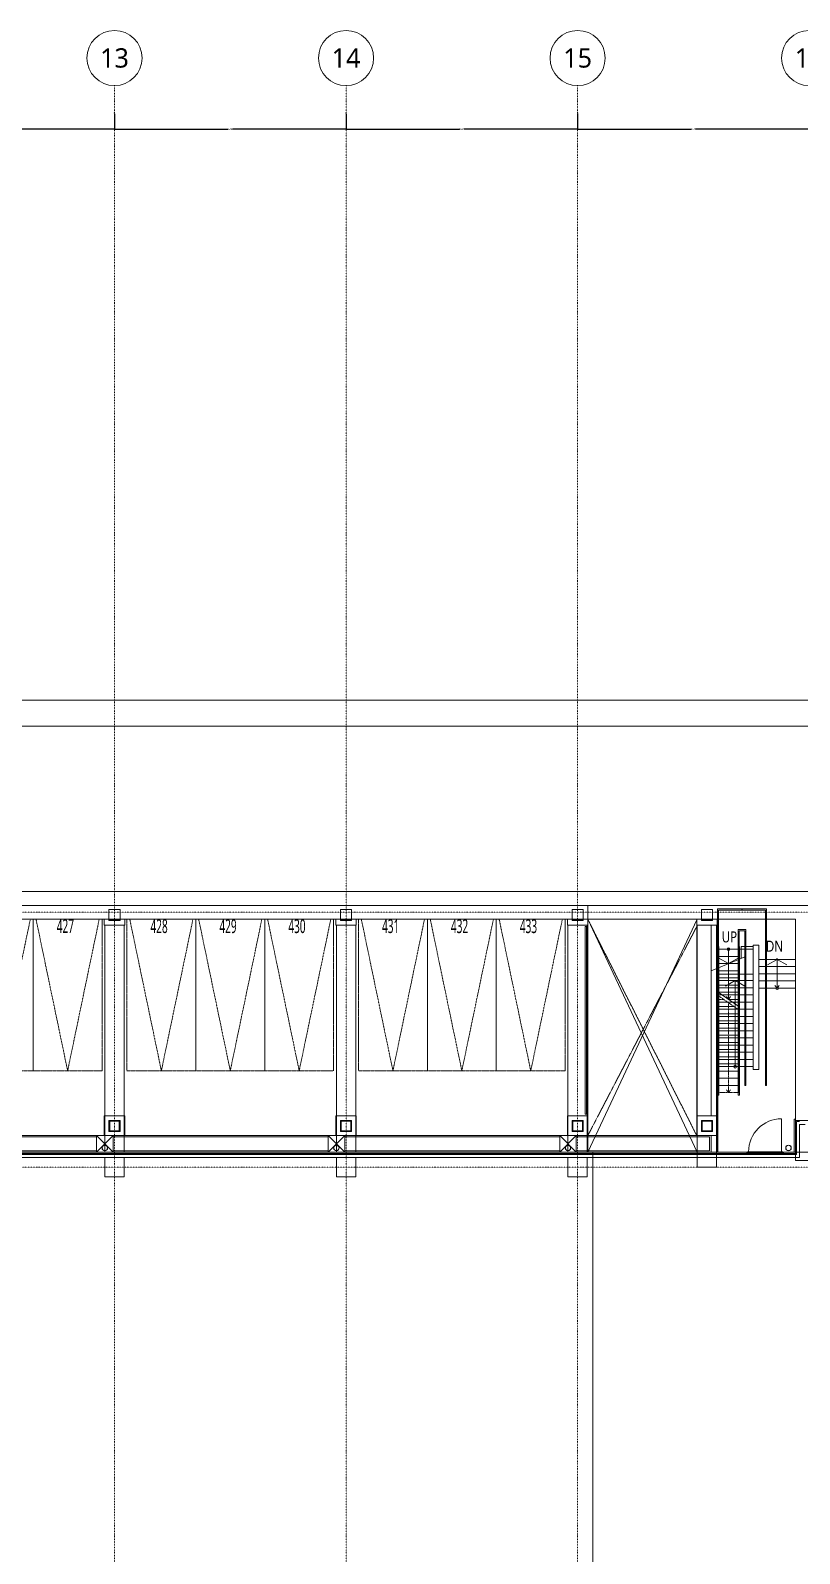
# Model space of a CAD drawing. Extents: x -212173 to 328152, y -560063 to 252500.
# Drawn here: x 95928 to 123826, y 76477 to 131745 of the extents above; entities that cross this region are included whole.
import ezdxf
from ezdxf.enums import TextEntityAlignment as Align

# ---------------------------------------------------------------- set-up
doc = ezdxf.new("R2010")
doc.units = 0
doc.header["$LTSCALE"] = 15
doc.set_wipeout_variables(frame=1)
for name, pattern in [('H12PL1$0$CENTERK0', [0.065, 0.05, -0.005, 0.005, -0.005]), ('H12PL1$0$DOTK1', [0.01, 0.005, -0.005]), ('H12PL1$0$JJP_三點線', [0.9, 0.3, -0.15, 0, -0.15, 0, -0.15, 0, -0.15]), ('H12PL1$0$JJP_虛線(退縮線、投影線、地下室範圍、非屬本工程、圖面分區)', [0.45, 0.3, -0.15]), ('H12PL1$0$Wipeout_Contour', [1, 0, -1]), ('H12PL1$0$虛線', [0.846667, 0.423333, -0.423333])]:
    doc.linetypes.add(name, pattern=pattern)
for name, color, linetype in [('H12PL1$0$A-DIM', 252, 'Continuous'), ('H12PL1$0$A-OBJE-2D', 252, 'Continuous'), ('H12PL1$0$A-OBJE-MEP', 252, 'Continuous'), ('H12PL1$0$A-RAIL', 252, 'Continuous'), ('H12PL1$0$A-STRS', 252, 'Continuous'), ('H12PL1$0$A-TEXT', 252, 'Continuous'), ('H12PL1$0$A-WALL-EX', 252, 'Continuous'), ('H12PL1$0$Hattch', 252, 'Continuous'), ('H12PL1$0$L10_14_DRAN', 252, 'Continuous'), ('H12PL1$0$L10_14_HYOKI', 252, 'Continuous'), ('H12PL1$0$L10_14_KABE1', 252, 'Continuous'), ('H12PL1$0$L10_14_PKG', 252, 'Continuous'), ('H12PL1$0$L10_14_PKG-NN', 252, 'Continuous'), ('H12PL1$0$L10_14_SIAGE1', 252, 'Continuous'), ('H12PL1$0$L10_14_SITE', 252, 'Continuous'), ('H12PL1$0$L10_14_STEEL2', 252, 'Continuous'), ('H12PL1$0$L10_14_SUGATA2', 252, 'Continuous'), ('H12PL1$0$L10_14_SUGATA3', 252, 'Continuous'), ('H12PL1$0$L10_14_TATEGU1', 252, 'Continuous'), ('H12PL1$0$L10_14_TATEGU3', 252, 'Continuous'), ('H12PL1$0$S-BEAM-SHOW', 252, 'Continuous'), ('H12PL1$0$S-COL', 252, 'Continuous'), ('H12PL1$0$S-FNDN', 252, 'Continuous'), ('H12PL1$0$S-GRID', 252, 'Continuous'), ('H12PL1$0$S-SLAB-SHOW', 252, 'Continuous')]:
    doc.layers.add(name, color=color, linetype=linetype)
doc.styles.add('H12PL1$0$dim-txt', font='isocp.shx', dxfattribs={"width": 0.7, "bigfont": 'chineset.shx'})
doc.styles.add('H12PL1$0$Standard', font='', dxfattribs={"width": 0.8})
doc.styles.get('H12PL1$0$Standard').set_extended_font_data('Microsoft JhengHei')
doc.dimstyles.new('H12PL1$0$ARCH-dim-200MM', dxfattribs={"dimscale": 200, "dimtxt": 0.3, "dimasz": 0.1, "dimexe": 0.1, "dimexo": 0.1, "dimgap": 0.05, "dimtad": 1, "dimdec": 0, "dimlfac": 10, "dimrnd": 0.5, "dimdsep": 46, "dimtxsty": 'H12PL1$0$dim-txt', "dimblk": 'H12PL1$0$_Dot', "dimcen": 2, "dimclrd": 256, "dimclre": 256, "dimclrt": 256, "dimadec": 0, "dimazin": 0, "dimtfac": 1, "dimtix": 1, "dimtmove": 2, "dimatfit": 3, "dimldrblk": 'H12PL1$0$_OBLIQUE', "dimfxl": 1, "dimtvp": 1, "dimtolj": 1, "dimarcsym": 0})

# ---------------------------------------------------------------- blocks, each defined once
blk = doc.blocks.new('*D218')
at = {"layer": 'H12PL1$0$A-DIM', "linetype": 'Continuous', "lineweight": -2, "transparency": 16777216}
for p, q in [((93600, 128230), (93600, 127650)), ((102000, 128230), (102000, 127650)), ((93620, 127670), (97721, 127670)), ((101980, 127670), (97879, 127670))]:
    blk.add_line(p, q, dxfattribs=at)
at = {"layer": 'H12PL1$0$A-DIM', "linetype": 'Continuous', "lineweight": 0, "transparency": 16777216, "insert": (97800, 127670), "char_height": 60, "attachment_point": 5, "style": 'H12PL1$0$dim-txt'}
blk.add_mtext('\\A1;84000', dxfattribs=at)
blk = doc.blocks.new('H12PL1$0$_Dot')
blk = doc.blocks.new('H12PL1$0$_OBLIQUE')
at = {"color": 0, "linetype": 'ByBlock', "lineweight": -2}
blk.add_line((-0.5, -0.5), (0.5, 0.5), dxfattribs=at)
blk = doc.blocks.new('*D219')
at = {"layer": 'H12PL1$0$A-DIM', "linetype": 'Continuous', "lineweight": -2, "transparency": 16777216}
for p, q in [((102000, 128230), (102000, 127650)), ((110400, 128230), (110400, 127650)), ((102020, 127670), (106121, 127670)), ((110380, 127670), (106279, 127670))]:
    blk.add_line(p, q, dxfattribs=at)
at = {"layer": 'H12PL1$0$A-DIM', "linetype": 'Continuous', "lineweight": 0, "transparency": 16777216, "insert": (106200, 127670), "char_height": 60, "attachment_point": 5, "style": 'H12PL1$0$dim-txt'}
blk.add_mtext('\\A1;84000', dxfattribs=at)
blk = doc.blocks.new('*D220')
at = {"layer": 'H12PL1$0$A-DIM', "linetype": 'Continuous', "lineweight": -2, "transparency": 16777216}
for p, q in [((110400, 128230), (110400, 127650)), ((118800, 128230), (118800, 127650)), ((110420, 127670), (114521, 127670)), ((118780, 127670), (114679, 127670))]:
    blk.add_line(p, q, dxfattribs=at)
at = {"layer": 'H12PL1$0$A-DIM', "linetype": 'Continuous', "lineweight": 0, "transparency": 16777216, "insert": (114600, 127670), "char_height": 60, "attachment_point": 5, "style": 'H12PL1$0$dim-txt'}
blk.add_mtext('\\A1;84000', dxfattribs=at)
blk = doc.blocks.new('*D221')
at = {"layer": 'H12PL1$0$A-DIM', "linetype": 'Continuous', "lineweight": -2, "transparency": 16777216}
for p, q in [((118800, 128230), (118800, 127650)), ((127200, 128230), (127200, 127650)), ((118820, 127670), (122921, 127670)), ((127180, 127670), (123079, 127670))]:
    blk.add_line(p, q, dxfattribs=at)
at = {"layer": 'H12PL1$0$A-DIM', "linetype": 'Continuous', "lineweight": 0, "transparency": 16777216, "insert": (123000, 127670), "char_height": 60, "attachment_point": 5, "style": 'H12PL1$0$dim-txt'}
blk.add_mtext('\\A1;84000', dxfattribs=at)
blk = doc.blocks.new('H12PL1')
at = {"layer": 'H12PL1$0$L10_14_DRAN', "lineweight": 0}
for centre in [(101650, 90700), (110050, 90700), (118450, 90700), (126450, 90700)]:
    blk.add_circle(centre, 100, dxfattribs=at)
at = {"layer": 'H12PL1$0$L10_14_HYOKI', "linetype": 'H12PL1$0$CENTERK0', "lineweight": 0}
for p, q in [((123120, 91150), (119170, 99000)), ((123120, 98730), (119170, 91150))]:
    blk.add_line(p, q, dxfattribs=at)
at = {"layer": 'H12PL1$0$L10_14_HYOKI', "lineweight": 0}
blk.add_line((124898, 97650), (123648, 97130), dxfattribs=at)
at = {"layer": 'H12PL1$0$L10_14_HYOKI', "lineweight": 0, "flags": 128}
for points in [[(124273, 97910), (124273, 97390), (123923, 97590), (124273, 97390), (124623, 97590)], [(126035, 96500), (126035, 97540), (125685, 97340), (126035, 97540), (126385, 97340)], [(124515, 93650), (124515, 96770), (124165, 96570), (124515, 96770), (124865, 96570)]]:
    blk.add_lwpolyline(points, dxfattribs=at)
at = {"layer": 'H12PL1$0$L10_14_HYOKI', "lineweight": 0}
for centre in [(124273, 97910), (126035, 96500), (124515, 93650)]:
    blk.add_circle(centre, 50, dxfattribs=at)
at = {"layer": 'H12PL1$0$L10_14_KABE1', "lineweight": 0}
for p, q in [((126650, 91750), (126650, 90550)), ((126650, 91750), (127250, 91750)), ((77100, 90550), (124935, 90550)), ((124935, 90500), (124935, 90550)), ((126265, 90500), (126265, 90550)), ((126265, 90550), (126650, 90550))]:
    blk.add_line(p, q, dxfattribs=at)
at = {"layer": 'H12PL1$0$L10_14_PKG', "linetype": 'H12PL1$0$DOTK1', "lineweight": 0, "flags": 128}
for points in [[(96550, 99500), (96550, 93500), (99050, 93500), (99050, 99500)], [(99050, 99500), (99050, 93500), (101550, 93500), (101550, 99500)], [(102450, 99500), (102450, 93500), (104950, 93500), (104950, 99500)], [(104950, 99500), (104950, 93500), (107450, 93500), (107450, 99500)], [(107450, 99500), (107450, 93500), (109950, 93500), (109950, 99500)], [(110850, 99500), (110850, 93500), (113350, 93500), (113350, 99500)], [(113350, 99500), (113350, 93500), (115850, 93500), (115850, 99500)], [(115850, 99500), (115850, 93500), (118350, 93500), (118350, 99500)]]:
    blk.add_lwpolyline(points, close=True, dxfattribs=at)
for points in [[(96550, 99500), (97800, 93500), (99050, 99500)], [(99050, 99500), (100300, 93500), (101550, 99500)], [(102450, 99500), (103700, 93500), (104950, 99500)], [(104950, 99500), (106200, 93500), (107450, 99500)], [(107450, 99500), (108700, 93500), (109950, 99500)], [(110850, 99500), (112100, 93500), (113350, 99500)], [(113350, 99500), (114600, 93500), (115850, 99500)], [(115850, 99500), (117100, 93500), (118350, 99500)]]:
    blk.add_lwpolyline(points, dxfattribs=at)
at = {"layer": 'H12PL1$0$L10_14_SIAGE1', "lineweight": 0}
for p, q in [((124935, 90550), (124960, 90550)), ((126265, 90550), (126240, 90550))]:
    blk.add_line(p, q, dxfattribs=at)
at = {"layer": 'H12PL1$0$L10_14_SITE', "lineweight": 0}
for p, q in [((18950, 106000), (250600, 106000)), ((25250, 100000), (193700, 100000))]:
    blk.add_line(p, q, dxfattribs=at)
at = {"layer": 'H12PL1$0$L10_14_STEEL2', "lineweight": 0, "flags": 128}
for points in [[(102200, 98950), (102200, 99350), (101800, 99350), (101800, 98950)], [(102175, 98975), (102175, 99325), (101825, 99325), (101825, 98975)], [(110600, 98950), (110600, 99350), (110200, 99350), (110200, 98950)], [(110575, 98975), (110575, 99325), (110225, 99325), (110225, 98975)], [(119000, 98950), (119000, 99350), (118600, 99350), (118600, 98950)], [(118975, 98975), (118975, 99325), (118625, 99325), (118625, 98975)], [(123690, 98950), (123690, 99350), (123290, 99350), (123290, 98950)], [(123665, 98975), (123665, 99325), (123315, 99325), (123315, 98975)], [(102200, 91300), (102200, 91700), (101800, 91700), (101800, 91300)], [(102175, 91325), (102175, 91675), (101825, 91675), (101825, 91325)], [(110600, 91300), (110600, 91700), (110200, 91700), (110200, 91300)], [(110575, 91325), (110575, 91675), (110225, 91675), (110225, 91325)], [(119000, 91300), (119000, 91700), (118600, 91700), (118600, 91300)], [(118975, 91325), (118975, 91675), (118625, 91675), (118625, 91325)], [(123690, 91300), (123690, 91700), (123290, 91700), (123290, 91300)], [(123665, 91325), (123665, 91675), (123315, 91675), (123315, 91325)]]:
    blk.add_lwpolyline(points, close=True, dxfattribs=at)
at = {"layer": 'H12PL1$0$L10_14_SUGATA2', "lineweight": 0}
for p, q in [((123120, 99450), (119220, 99450)), ((119220, 99450), (119220, 99400)), ((123120, 99400), (119220, 99400)), ((119070, 98730), (119070, 91920)), ((119120, 98730), (119070, 98730)), ((119120, 98730), (119120, 91920)), ((123640, 98780), (123640, 91870)), ((123860, 91870), (123860, 98780)), ((123890, 97230.67), (123890, 98010)), ((124656, 97549.33), (124656, 98010)), ((125170, 93550), (125170, 98060)), ((125370, 98060), (125170, 98060)), ((125370, 93550), (125370, 98060)), ((126900, 98060), (126700, 98060)), ((126700, 91750), (126700, 98060)), ((125170, 97000), (123860, 97000)), ((125370, 93550), (125170, 93550)), ((119070, 91920), (119120, 91920))]:
    blk.add_line(p, q, dxfattribs=at)
at = {"layer": 'H12PL1$0$L10_14_SUGATA2', "lineweight": 0, "flags": 128}
blk.add_lwpolyline([(134350, 106950), (90050, 106950), (90050, 114950), (88000, 114950), (88000, 108500), (84200, 108500), (84200, 114950), (34000, 114950), (34000, 108500), (30200, 108500), (30200, 114950), (9650, 114950), (9650, 113750), (9050, 113750), (9050, 121550), (750, 121550), (750, 120350), (150, 120350), (150, 126600)], dxfattribs=at)
for points in [[(102370, 99500), (101630, 99500), (101630, 98780), (102370, 98780)], [(110770, 99500), (110030, 99500), (110030, 98780), (110770, 98780)], [(119170, 99500), (118430, 99500), (118430, 98780), (119170, 98780)], [(123860, 99500), (123120, 99500), (123120, 98780), (123860, 98780)], [(102370, 91150), (102370, 91870), (101630, 91870), (101630, 91150)], [(110770, 91150), (110770, 91870), (110030, 91870), (110030, 91150)], [(119170, 91150), (119170, 91870), (118430, 91870), (118430, 91150)], [(123860, 91150), (123860, 91870), (123120, 91870), (123120, 91150)]]:
    blk.add_lwpolyline(points, close=True, dxfattribs=at)
at = {"layer": 'H12PL1$0$L10_14_SUGATA3', "lineweight": 0}
for p, q in [((101630, 99500), (93970, 99500)), ((110030, 99500), (102370, 99500)), ((118430, 99500), (110770, 99500)), ((123120, 99500), (119170, 99500)), ((126900, 99500), (123860, 99500)), ((123120, 99000), (119170, 99000)), ((119170, 98780), (119170, 91870)), ((123120, 98780), (123120, 91870)), ((124656, 97910), (123890, 97910)), ((125170, 98010), (124736, 98010)), ((124736, 97582.61), (124736, 98010)), ((124656, 97650), (123890, 97650)), ((124273, 97390), (123890, 97390)), ((126700, 97540), (125370, 97540)), ((126700, 97280), (125370, 97280)), ((125170, 96770), (123860, 96770)), ((126700, 97020), (125370, 97020)), ((126700, 96760), (125370, 96760)), ((125170, 96510), (123860, 96510)), ((125170, 96250), (123860, 96250)), ((126700, 96500), (125370, 96500)), ((125170, 95990), (123860, 95990)), ((125170, 95730), (123860, 95730)), ((125170, 95470), (123860, 95470)), ((125170, 95210), (123860, 95210)), ((125170, 94950), (123860, 94950)), ((125170, 94690), (123860, 94690)), ((125170, 94430), (123860, 94430)), ((125170, 94170), (123860, 94170)), ((125170, 93910), (123860, 93910)), ((125170, 93650), (123860, 93650)), ((110280, 91150), (77100, 91150)), ((101350, 91100), (93550, 91100)), ((101350, 91150), (101950, 90550)), ((101350, 90550), (101950, 91150)), ((109750, 91100), (101950, 91100)), ((109750, 91150), (110350, 90550)), ((109750, 90550), (110350, 91150)), ((118150, 91100), (110350, 91100)), ((123640, 91150), (110770, 91150)), ((118150, 91150), (118750, 90550)), ((118150, 90550), (118750, 91150)), ((123590, 91100), (118750, 91100)), ((123590, 91100), (123590, 90600)), ((123640, 91150), (123640, 90550)), ((123640, 91130), (123640, 90550)), ((123860, 91150), (123860, 90550)), ((93550, 90600), (101350, 90600)), ((101950, 90600), (109750, 90600)), ((110350, 90600), (118150, 90600)), ((118750, 90600), (123590, 90600))]:
    blk.add_line(p, q, dxfattribs=at)
at = {"layer": 'H12PL1$0$L10_14_SUGATA3', "lineweight": 0, "flags": 128}
for points in [[(101350, 90550), (101950, 90550), (101950, 91150), (101350, 91150)], [(109750, 90550), (110350, 90550), (110350, 91150), (109750, 91150)], [(118150, 90550), (118750, 90550), (118750, 91150), (118150, 91150)]]:
    blk.add_lwpolyline(points, close=True, dxfattribs=at)
at = {"layer": 'H12PL1$0$L10_14_TATEGU1', "lineweight": 0, "flags": 128}
for points in [[(124960, 90525), (124960, 90560), (124985, 90560), (124985, 90515), (125000, 90515), (125000, 90500)], [(126240, 90525), (126240, 90560), (126215, 90560), (126215, 90515), (126200, 90515), (126200, 90500)]]:
    blk.add_lwpolyline(points, dxfattribs=at)
at = {"layer": 'H12PL1$0$L10_14_TATEGU3', "lineweight": 0}
blk.add_line((126200, 90560), (126200, 91760), dxfattribs=at)
at = {"layer": 'H12PL1$0$L10_14_TATEGU3', "lineweight": 0, "flags": 128}
blk.add_lwpolyline([(124990, 90560), (126210, 90560), (126210, 90520), (124990, 90520)], close=True, dxfattribs=at)
at = {"layer": 'H12PL1$0$L10_14_TATEGU3', "lineweight": 0}
blk.add_arc((126200, 90560), 1200, 90, 180, dxfattribs=at)
at = {"layer": 'H12PL1$0$S-GRID', "linetype": 'H12PL1$0$JJP_三點線', "lineweight": 0}
for p, q in [((102000, 128250), (102000, 129250)), ((110400, 128250), (110400, 129250)), ((118800, 128250), (118800, 129250))]:
    blk.add_line(p, q, dxfattribs=at)
at = {"layer": 'H12PL1$0$S-GRID', "lineweight": 0}
for centre in [(102000, 130250), (110400, 130250), (118800, 130250), (127200, 130250)]:
    blk.add_circle(centre, 1000, dxfattribs=at)
at = {"layer": 'H12PL1$0$S-GRID', "linetype": 'H12PL1$0$JJP_三點線', "lineweight": 0}
for p in [(102000, 128250), (102000, 128250), (110400, 128250), (110400, 128250), (118800, 128250), (118800, 128250)]:
    blk.add_point(p, dxfattribs=at)
at = {"layer": 'H12PL1$0$L10_14_PKG-NN', "linetype": 'Continuous', "lineweight": 0, "char_height": 500, "attachment_point": 4, "style": 'H12PL1$0$Standard'}
for s, insert in [('\\A1;{\\W0.56;427}', (99904.97, 98748.05)), ('\\A1;{\\W0.56;428}', (103304.97, 98743.93)), ('\\A1;{\\W0.56;429}', (105804.97, 98743.93)), ('\\A1;{\\W0.56;430}', (108304.97, 98743.93)), ('\\A1;{\\W0.56;431}', (111704.97, 98744.78)), ('\\A1;{\\W0.56;432}', (114204.97, 98743.93)), ('\\A1;{\\W0.56;433}', (116704.97, 98743.93))]:
    blk.add_mtext(s, dxfattribs=dict(at, insert=insert))
at = {"layer": 'H12PL1$0$S-GRID', "style": 'H12PL1$0$Standard'}
for s, p in [('13', (102000, 130602.36)), ('14', (110400, 130602.36)), ('15', (118800, 130602.36)), ('16', (127200, 130602.36))]:
    blk.add_text(s, height=700, dxfattribs=at).set_placement(p, align=Align.TOP_CENTER)
at = {"layer": 'H12PL1$0$A-DIM', "linetype": 'Continuous', "lineweight": 0}
for base, p1, p2, picture, middle in [((102000, 127670), (93600, 128250), (102000, 128250), '*D218', (97800, 127670)), ((110400, 127670), (102000, 128250), (110400, 128250), '*D219', (106200, 127670)), ((118800, 127670), (110400, 128250), (118800, 128250), '*D220', (114600, 127670)), ((127200, 127670), (118800, 128250), (127200, 128250), '*D221', (123000, 127670))]:
    dim = blk.add_linear_dim(base=base, p1=p1, p2=p2, dimstyle='H12PL1$0$ARCH-dim-200MM', dxfattribs=at)
    dim.commit()
    dim.dimension.update_dxf_attribs({"geometry": picture, "text_midpoint": middle, "dimtype": 128})
at = {"linetype": 'H12PL1$0$Wipeout_Contour', "lineweight": 0, "ltscale": 112435.509031}
blk.add_wipeout([(77400, 99500), (127200, 99500), (127200, 90250), (126700, 90250), (126700, 99000), (77900, 99000), (77900, 90515.6), (77400, 90515.6)], dxfattribs=at).dxf.layer = 'H12PL1$0$Hattch'
at = {"layer": 'H12PL1$0$A-OBJE-2D', "lineweight": 0}
for p, q in [((119170, 90550), (123140, 99000)), ((123140, 90550), (119170, 99000))]:
    blk.add_line(p, q, dxfattribs=at)
at = {"layer": 'H12PL1$0$A-OBJE-MEP', "lineweight": 0, "flags": 128}
for points in [[(101745, 90700, 1), (101555, 90700, 1)], [(110145, 90700, 1), (109955, 90700, 1)], [(118545, 90700, 1), (118355, 90700, 1)], [(126545, 90700, 1), (126355, 90700, 1)]]:
    blk.add_lwpolyline(points, format="xyb", close=True, dxfattribs=at)
at = {"layer": 'H12PL1$0$A-OBJE-MEP', "lineweight": 0}
for centre in [(101650, 90700), (110050, 90700), (118450, 90700), (126450, 90700)]:
    blk.add_circle(centre, 100, dxfattribs=at)
at = {"layer": 'H12PL1$0$A-RAIL', "lineweight": 0}
for p, q in [((125653.35, 99371.35), (123872.65, 99371.35)), ((123872.65, 99371.35), (123872.65, 97390)), ((123915.35, 99328.65), (125610.65, 99328.65)), ((123915.35, 97390), (123915.35, 99328.65)), ((124746, 99350), (124780, 99350)), ((124763, 99333), (124763, 99367)), ((125610.65, 99328.65), (125610.65, 97650)), ((125653.35, 97650), (125653.35, 99371.35)), ((123894, 98353), (123894, 98387)), ((124903.35, 98621.35), (124622.65, 98621.35)), ((124622.65, 98621.35), (124622.65, 97390)), ((124665.35, 98578.65), (124860.65, 98578.65)), ((124665.35, 97390), (124665.35, 98578.65)), ((124860.65, 98578.65), (124860.65, 97650)), ((124903.35, 97650), (124903.35, 98621.35)), ((125615, 98500), (125649, 98500)), ((125632, 98517), (125632, 98483)), ((123919.35, 98010), (123876.65, 98010)), ((123876.65, 98010), (123876.65, 97910)), ((123876.65, 97910), (123876.65, 92710)), ((123911, 98370), (123877, 98370)), ((123919.35, 97910), (123919.35, 98010)), ((123919.35, 92710), (123919.35, 97910)), ((124669.35, 98010), (124626.65, 98010)), ((124626.65, 98010), (124626.65, 97910)), ((124626.65, 97910), (124626.65, 92710)), ((124669.35, 97910), (124669.35, 98010)), ((124669.35, 92710), (124669.35, 97910)), ((123872.65, 97390), (123872.65, 92710)), ((123915.35, 92710), (123915.35, 97390)), ((124622.65, 97390), (124622.65, 92710)), ((124665.35, 92710), (124665.35, 97390)), ((124860.65, 97650), (124860.65, 92970)), ((124903.35, 92970), (124903.35, 97650)), ((125610.65, 97650), (125610.65, 92970)), ((125653.35, 92970), (125653.35, 97650)), ((123915, 96880), (123881, 96880)), ((123898, 96863), (123898, 96897)), ((124665, 96880), (124631, 96880)), ((124648, 96863), (124648, 96897)), ((123911, 96307), (123877, 96307)), ((123894, 96290), (123894, 96324)), ((124661, 96307), (124627, 96307)), ((124644, 96290), (124644, 96324)), ((124865, 96567), (124899, 96567)), ((124882, 96584), (124882, 96550)), ((125615, 96567), (125649, 96567)), ((125632, 96584), (125632, 96550)), ((123915, 96095), (123881, 96095)), ((123898, 96078), (123898, 96112)), ((124665, 96095), (124631, 96095)), ((124648, 96078), (124648, 96112)), ((124865, 95729), (124899, 95729)), ((124882, 95746), (124882, 95712)), ((125615, 95729), (125649, 95729)), ((125632, 95746), (125632, 95712)), ((123911, 95469), (123877, 95469)), ((123915, 95310), (123881, 95310)), ((123894, 95452), (123894, 95486)), ((123898, 95293), (123898, 95327)), ((124661, 95469), (124627, 95469)), ((124665, 95310), (124631, 95310)), ((124644, 95452), (124644, 95486)), ((124648, 95293), (124648, 95327)), ((123911, 94631), (123877, 94631)), ((123915, 94525), (123881, 94525)), ((123894, 94614), (123894, 94648)), ((123898, 94508), (123898, 94542)), ((124661, 94631), (124627, 94631)), ((124665, 94525), (124631, 94525)), ((124644, 94614), (124644, 94648)), ((124648, 94508), (124648, 94542)), ((124865, 94891), (124899, 94891)), ((124882, 94908), (124882, 94874)), ((125615, 94891), (125649, 94891)), ((125632, 94908), (125632, 94874)), ((124865, 94053), (124899, 94053)), ((124882, 94070), (124882, 94036)), ((125615, 94053), (125649, 94053)), ((125632, 94070), (125632, 94036)), ((123911, 93793), (123877, 93793)), ((123915, 93740), (123881, 93740)), ((123894, 93776), (123894, 93810)), ((123898, 93723), (123898, 93757)), ((124661, 93793), (124627, 93793)), ((124665, 93740), (124631, 93740)), ((124644, 93776), (124644, 93810)), ((124648, 93723), (124648, 93757)), ((124860.65, 92970), (124903.35, 92970)), ((125610.65, 92970), (125653.35, 92970)), ((123872.65, 92710), (123915.35, 92710)), ((123876.65, 92710), (123876.65, 92610)), ((123876.65, 92610), (123919.35, 92610)), ((123919.35, 92610), (123919.35, 92710)), ((124622.65, 92710), (124665.35, 92710)), ((124626.65, 92710), (124626.65, 92610)), ((124626.65, 92610), (124669.35, 92610)), ((124669.35, 92610), (124669.35, 92710))]:
    blk.add_line(p, q, dxfattribs=at)
at = {"layer": 'H12PL1$0$A-STRS', "lineweight": 0}
for p, q in [((123882, 96361.09), (123882, 97910)), ((123882, 97910), (123898, 97910)), ((123898, 97910), (123898, 96350)), ((123898, 96350), (123898, 97910)), ((123898, 97910), (124648, 97910)), ((123898, 97910), (124648, 97910)), ((123898, 97650), (123898, 97910)), ((124273, 97910), (124273, 97650)), ((124648, 95830), (124648, 97910)), ((124648, 97910), (124664, 97910)), ((124648, 97910), (124648, 95830)), ((124648, 97910), (124648, 97650)), ((124664, 97910), (124664, 95818.91)), ((123898, 97650), (124648, 97650)), ((124648, 97650), (123898, 97650)), ((123898, 97650), (124648, 97650)), ((123898, 97390), (123898, 97650)), ((123898, 97390), (124648, 97390)), ((124648, 97390), (123898, 97390)), ((123898, 97390), (124648, 97390)), ((123898, 97130), (123898, 97390)), ((124273, 97650), (124273, 96090)), ((124648, 97650), (124648, 97390)), ((124648, 97390), (124648, 97130)), ((126700, 97540), (125370, 97540)), ((125370, 97540), (125370, 96500)), ((126700, 97540), (125370, 97540)), ((125370, 97540), (125370, 97280)), ((125370, 97280), (126700, 97280)), ((126700, 97280), (125370, 97280)), ((125370, 97280), (125370, 97020)), ((125370, 97280), (126700, 97280)), ((126035, 97280), (126035, 97540)), ((126035, 96760), (126035, 97280)), ((126700, 96500), (126700, 97540)), ((126700, 97280), (126700, 97540)), ((126700, 97020), (126700, 97280)), ((123898, 97130), (124648, 97130)), ((124648, 97130), (123898, 97130)), ((123898, 97130), (124648, 97130)), ((123898, 96870), (123898, 97130)), ((123898, 96870), (124648, 96870)), ((124648, 96870), (123898, 96870)), ((123898, 96870), (124648, 96870)), ((123898, 96610), (123898, 96870)), ((124648, 97130), (124648, 96870)), ((124648, 96870), (124648, 96610)), ((125370, 97020), (126700, 97020)), ((126700, 97020), (125370, 97020)), ((125370, 97020), (125370, 96760)), ((125370, 97020), (126700, 97020)), ((125370, 96760), (126700, 96760)), ((126700, 96760), (125370, 96760)), ((125370, 96760), (125370, 96500)), ((125370, 96760), (126700, 96760)), ((126035, 96500), (126035, 96760)), ((126700, 96760), (126700, 97020)), ((126700, 96500), (126700, 96760)), ((123898, 96610), (124648, 96610)), ((124648, 96610), (123898, 96610)), ((123898, 96610), (124648, 96610)), ((123898, 96350), (123898, 96610)), ((123898, 96350), (124648, 96350)), ((124648, 96350), (123898, 96350)), ((123898, 96350), (124648, 96350)), ((123898, 96350), (124648, 95830)), ((124273, 96090), (124198, 96190)), ((124348, 96190), (124273, 96090)), ((124648, 96610), (124648, 96350)), ((124648, 96350), (124648, 96090)), ((125370, 96500), (126700, 96500)), ((125370, 96500), (126700, 96500)), ((125960, 96600), (126035, 96500)), ((126035, 96500), (126110, 96600)), ((124273, 96090), (124648, 96090)), ((124648, 96090), (124273, 96090)), ((124273, 96090), (124648, 96090)), ((124648, 96090), (124648, 95830))]:
    blk.add_line(p, q, dxfattribs=at)
at = {"layer": 'H12PL1$0$A-STRS', "linetype": 'H12PL1$0$JJP_虛線(退縮線、投影線、地下室範圍、非屬本工程、圖面分區)', "lineweight": 0}
for p, q in [((123882, 92710), (123882, 96239.41)), ((123898, 96228.32), (123898, 92710)), ((123898, 96090), (123898, 96228.32)), ((123898, 96228.32), (124648, 95708.32)), ((123898, 96090), (124097.49, 96090)), ((124097.49, 96090), (123898, 96090)), ((123898, 96090), (124097.49, 96090)), ((123898, 95830), (123898, 96090)), ((123898, 95830), (124472.49, 95830)), ((124472.49, 95830), (123898, 95830)), ((123898, 95830), (124472.49, 95830)), ((123898, 95570), (123898, 95830)), ((124273, 95968.32), (124273, 92970)), ((124648, 92710), (124648, 95708.32)), ((124648, 95708.32), (124648, 95570)), ((124664, 95697.22), (124664, 92710)), ((123898, 95570), (124648, 95570)), ((124648, 95570), (123898, 95570)), ((123898, 95570), (124648, 95570)), ((123898, 95310), (123898, 95570)), ((123898, 95310), (124648, 95310)), ((124648, 95310), (123898, 95310)), ((123898, 95310), (124648, 95310)), ((123898, 95050), (123898, 95310)), ((124648, 95570), (124648, 95310)), ((124648, 95310), (124648, 95050)), ((123898, 95050), (124648, 95050)), ((124648, 95050), (123898, 95050)), ((123898, 95050), (124648, 95050)), ((123898, 94790), (123898, 95050)), ((123898, 94790), (124648, 94790)), ((124648, 94790), (123898, 94790)), ((123898, 94790), (124648, 94790)), ((123898, 94530), (123898, 94790)), ((123898, 94530), (124648, 94530)), ((124648, 94530), (123898, 94530)), ((123898, 94530), (124648, 94530)), ((123898, 94270), (123898, 94530)), ((124648, 95050), (124648, 94790)), ((124648, 94790), (124648, 94530)), ((124648, 94530), (124648, 94270)), ((123898, 94270), (124648, 94270)), ((124648, 94270), (123898, 94270)), ((123898, 94270), (124648, 94270)), ((123898, 94010), (123898, 94270)), ((123898, 94010), (124648, 94010)), ((124648, 94010), (123898, 94010)), ((123898, 94010), (124648, 94010)), ((123898, 93750), (123898, 94010)), ((124648, 94270), (124648, 94010)), ((124648, 94010), (124648, 93750)), ((123898, 93750), (124648, 93750)), ((124648, 93750), (123898, 93750)), ((123898, 93750), (124648, 93750)), ((123898, 93490), (123898, 93750)), ((123898, 93490), (124648, 93490)), ((124648, 93490), (123898, 93490)), ((123898, 93490), (124648, 93490)), ((123898, 93230), (123898, 93490)), ((124648, 93750), (124648, 93490)), ((124648, 93490), (124648, 93230)), ((123898, 93230), (124648, 93230)), ((124648, 93230), (123898, 93230)), ((123898, 93230), (124648, 93230)), ((123898, 92970), (123898, 93230)), ((123898, 92970), (124648, 92970)), ((124648, 92970), (123898, 92970)), ((123898, 92970), (124648, 92970)), ((123898, 92710), (123898, 92970)), ((124273, 92970), (124273, 92710)), ((124648, 93230), (124648, 92970)), ((124648, 92970), (124648, 92710)), ((123898, 92710), (123882, 92710)), ((124648, 92710), (123898, 92710)), ((124273, 92710), (124198, 92810)), ((124348, 92810), (124273, 92710)), ((124664, 92710), (124648, 92710))]:
    blk.add_line(p, q, dxfattribs=at)
at = {"layer": 'H12PL1$0$A-STRS', "linetype": 'H12PL1$0$虛線', "lineweight": 0}
for p, q in [((123898, 92710), (123898, 96228.32)), ((124648, 95708.32), (124648, 92710)), ((124648, 92710), (123898, 92710))]:
    blk.add_line(p, q, dxfattribs=at)
at = {"layer": 'H12PL1$0$A-STRS', "lineweight": 0, "flags": 128}
for points in [[(124298, 97910, -1), (124248, 97910, -1)], [(126010, 97540, 1), (126060, 97540, 1)]]:
    blk.add_lwpolyline(points, format="xyb", close=True, dxfattribs=at)
at = {"layer": 'H12PL1$0$A-WALL-EX', "lineweight": 0}
for p, q in [((126850, 91665), (126735, 91665)), ((126735, 90500), (126735, 91665)), ((126850, 91665), (126735, 91665)), ((77050, 90465), (126700, 90465)), ((126700, 90465), (126735, 90465)), ((126735, 90465), (126735, 90500)), ((126735, 90465), (126735, 90500))]:
    blk.add_line(p, q, dxfattribs=at)
at = {"layer": 'H12PL1$0$A-WALL-EX', "lineweight": 0, "flags": 128}
for points in [[(126700, 91700), (126735, 91700)], [(126700, 91700), (126700, 90500)], [(127165, 91700), (126735, 91700)], [(126850, 90465), (126850, 91550)], [(126850, 91550), (127050, 91550)], [(126700, 90500), (77050, 90500)], [(77050, 90500), (126700, 90500)], [(77050, 90500), (126700, 90500)], [(77050, 90500), (126700, 90500)], [(77050, 90500), (126700, 90500)], [(77050, 90500), (126700, 90500)], [(77050, 90500), (126700, 90500)], [(77050, 90500), (126700, 90500)], [(77050, 90350), (126850, 90350)], [(126850, 90350), (126850, 90465)]]:
    blk.add_lwpolyline(points, dxfattribs=at)
at = {"layer": 'H12PL1$0$Hattch', "lineweight": 0, "flags": 128}
blk.add_lwpolyline([(77400, 99500), (127200, 99500), (127200, 90250), (126700, 90250), (126700, 99000), (77900, 99000), (77900, 90515.6), (77400, 90515.6)], close=True, dxfattribs=at)
at = {"layer": 'H12PL1$0$S-BEAM-SHOW', "lineweight": 0, "flags": 128}
for points in [[(101650, 98780), (102350, 98780)], [(101650, 98780), (101650, 91870)], [(102350, 98780), (102350, 91870)], [(110050, 98780), (110750, 98780)], [(110050, 98780), (110050, 91870)], [(110750, 98780), (110750, 91870)], [(118450, 98780), (119150, 98780)], [(118450, 98780), (118450, 91870)], [(119150, 98780), (119150, 91870)], [(123140, 98780), (123840, 98780)], [(123140, 98780), (123140, 91870)], [(123840, 98780), (123840, 91870)], [(101650, 91870), (102350, 91870)], [(101650, 91870), (101650, 91150)], [(102350, 91150), (102350, 91870)], [(110050, 91870), (110750, 91870)], [(110050, 91870), (110050, 91150)], [(110750, 91150), (110750, 91870)], [(118450, 91870), (119150, 91870)], [(118450, 91870), (118450, 91150)], [(119150, 91150), (119150, 91870)], [(123140, 91870), (123840, 91870)], [(123140, 91870), (123140, 91150)], [(123840, 91150), (123840, 91870)], [(101650, 91150), (102350, 91150)], [(101650, 91150), (101650, 90550)], [(102350, 91150), (102350, 90550)], [(110050, 91150), (110750, 91150)], [(110050, 91150), (110050, 90550)], [(110750, 91150), (110750, 90550)], [(118450, 91150), (119150, 91150)], [(118450, 91150), (118450, 90550)], [(119150, 91150), (119150, 90550)], [(123140, 91150), (123840, 91150)], [(123140, 91150), (123140, 90000)], [(123840, 91150), (123840, 90000)], [(101650, 90550), (102350, 90550)], [(110050, 90550), (110750, 90550)], [(118450, 90550), (119150, 90550)], [(123840, 90000), (123140, 90000)]]:
    blk.add_lwpolyline(points, dxfattribs=at)
at = {"layer": 'H12PL1$0$S-COL', "lineweight": 0, "flags": 128}
for points in [[(101800, 98950), (102200, 98950), (102200, 99350), (101800, 99350)], [(110200, 98950), (110600, 98950), (110600, 99350), (110200, 99350)], [(118600, 98950), (119000, 98950), (119000, 99350), (118600, 99350)], [(123290, 98950), (123690, 98950), (123690, 99350), (123290, 99350)], [(101800, 91300), (102200, 91300), (102200, 91700), (101800, 91700)], [(110200, 91300), (110600, 91300), (110600, 91700), (110200, 91700)], [(118600, 91300), (119000, 91300), (119000, 91700), (118600, 91700)], [(123290, 91300), (123690, 91300), (123690, 91700), (123290, 91700)]]:
    blk.add_lwpolyline(points, close=True, dxfattribs=at)
for points in [[(101650, 90350), (101650, 89650), (102350, 89650), (102350, 90350)], [(110050, 90350), (110050, 89650), (110750, 89650), (110750, 90350)], [(118450, 90350), (118450, 89650), (119150, 89650), (119150, 90350)]]:
    blk.add_lwpolyline(points, dxfattribs=at)
at = {"layer": 'H12PL1$0$S-FNDN', "lineweight": 0, "flags": 128}
for points in [[(119350, 90550), (43500, 90550), (43500, 74700), (93300, 74700), (93300, -550), (119350, -550), (119350, 45300), (110700, 45300), (110700, 50030), (119350, 50030)], [(110700, 45300), (119350, 45300), (119350, -550), (126650, -550), (126650, -2700), (151750, -2700), (151750, -550), (159050, -550), (159050, 45300), (166725, 45300), (166725, 50030), (159050, 50030), (159050, 90550), (119350, 90550), (119350, 50030), (110700, 50030)]]:
    blk.add_lwpolyline(points, close=True, dxfattribs=at)
at = {"layer": 'H12PL1$0$S-GRID', "linetype": 'H12PL1$0$JJP_三點線', "lineweight": 0}
for p, q in [((102000, 128250), (102000, -28000)), ((110400, 128250), (110400, -28000)), ((118800, 128250), (118800, -28000)), ((-29000, 99250), (289600, 99250)), ((-29000, 90000), (289600, 90000))]:
    blk.add_line(p, q, dxfattribs=at)
at = {"layer": 'H12PL1$0$S-SLAB-SHOW', "lineweight": 0, "flags": 128}
for points in [[(80630, 90550), (119170, 90550), (119170, 99500), (80630, 99500)], [(126700, 97540), (125370, 97540), (125370, 98060), (125170, 98060), (125170, 97910), (123890, 97910), (123890, 99000), (126700, 99000)], [(126700, 90550), (123890, 90550), (123890, 93650), (125170, 93650), (125170, 93550), (125370, 93550), (125370, 96500), (126700, 96500)]]:
    blk.add_lwpolyline(points, close=True, dxfattribs=at)
at = {"layer": 'H12PL1$0$A-TEXT', "linetype": 'Continuous', "lineweight": 0, "char_height": 400, "attachment_point": 4, "style": 'H12PL1$0$Standard'}
for s, insert in [('\\A1;UP', (124029.04, 98355.3)), ('\\A1;DN', (125632, 98020.4))]:
    blk.add_mtext(s, dxfattribs=dict(at, insert=insert))

msp = doc.modelspace()

# ---------------------------------------------------------------- block references
msp.add_blockref('H12PL1', (-3024, 495))

doc.saveas('drawing.dxf')
